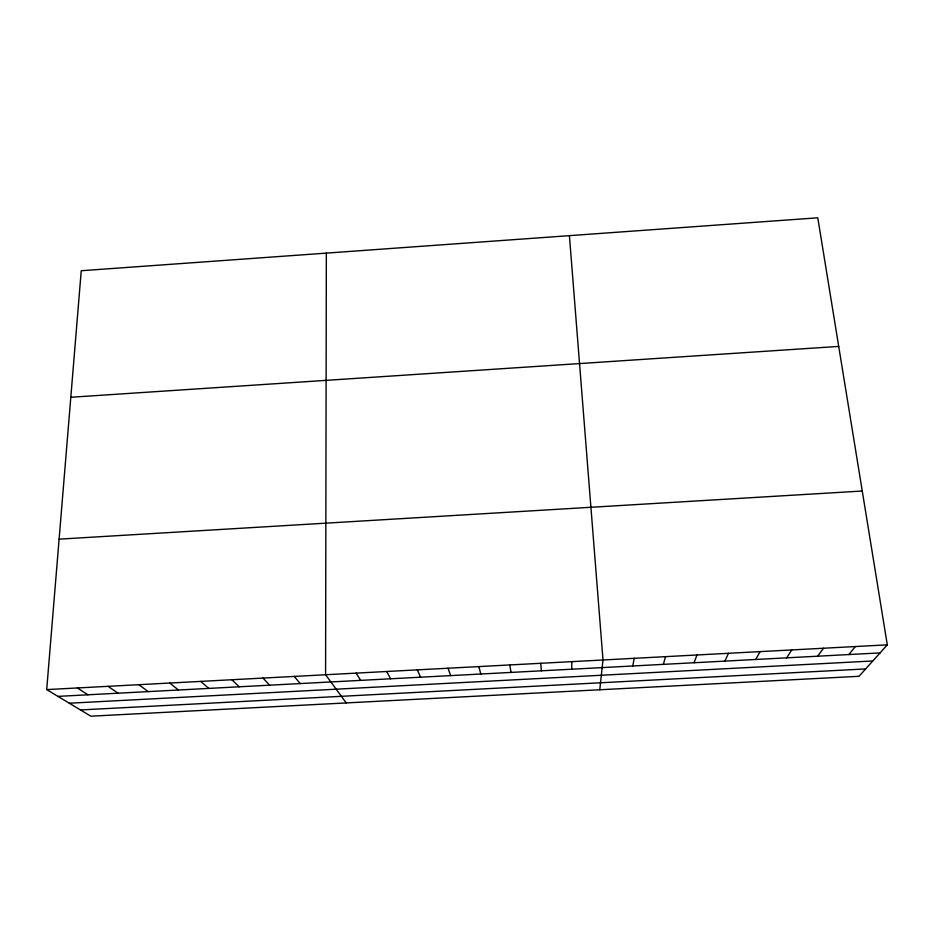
<?xml version="1.0" encoding="UTF-8"?>
<svg xmlns="http://www.w3.org/2000/svg" width="934" height="934" viewBox="0 0 934 934"><rect width="100%" height="100%" fill="white"/><g stroke="black" fill="none" stroke-linecap="round" stroke-linejoin="round"><path stroke-width="1.4" d="M326.34 253.126L325.581 674.745L346.234 702.928M571.701 669.211L571.841 661.646M46.7 689.596L81.246 270.732L817.775 217.809L887.3 644.845L859.035 676.298L90.831 716.191L46.7 689.596L887.3 644.845M599.768 689.759L603.002 659.988L569.413 235.66M632.715 665.977L634.244 658.318M663.35 664.354L665.568 656.649M694.067 662.731L696.986 654.979M724.854 661.109L728.485 653.31M755.734 659.474L760.078 651.628M786.685 657.84L791.752 649.936M817.729 656.193L823.508 648.243M848.854 654.547L855.357 646.55M70.809 397.265L838.709 346.409M59.111 539.152L862.257 491.027M57.966 696.379L880.073 652.901M69.303 703.22L872.8 660.98M80.464 709.945L865.666 668.931M77.347 687.961L87.959 694.791M108.075 686.327L118.034 693.203M138.897 684.692L148.191 691.615M169.79 683.046L178.429 690.016M200.775 681.388L208.749 688.405M231.854 679.742L239.162 686.794M263.003 678.084L269.646 685.182M294.257 676.414L300.211 683.571M356.076 673.122L360.687 680.372M386.653 671.499L390.599 678.784M417.3 669.865L420.58 677.197M448.04 668.23L450.643 675.609M478.862 666.596L480.788 674.021M509.777 664.95L511.015 672.422M540.763 663.292L541.323 670.81"/></g></svg>
